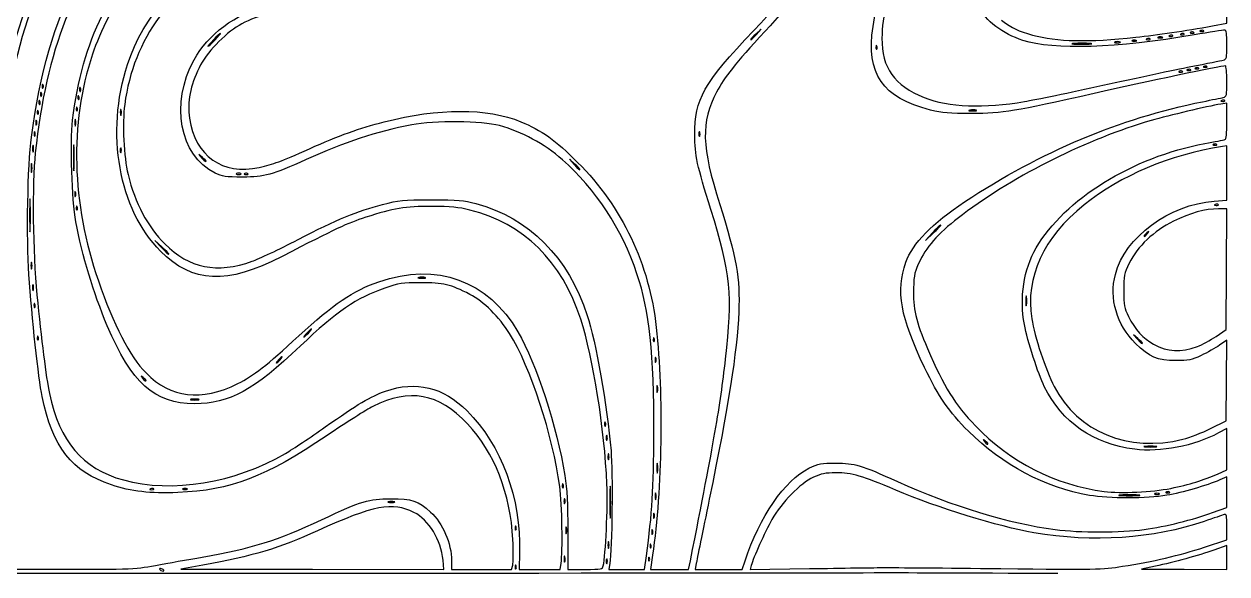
# Model space of a CAD drawing. Extents: x 32 to 2528, y 46 to 1391.
# Drawn here: x 1537 to 2524, y 46 to 497 of the extents above; entities that cross this region are included whole.
import ezdxf

# ---------------------------------------------------------------- set-up
doc = ezdxf.new("R2010")
doc.units = 0
doc.layers.get('0').update_dxf_attribs({"linetype": 'CONTINUOUS'})
doc.layers.add('IMAGE', color=7, linetype='CONTINUOUS')

# ---------------------------------------------------------------- blocks, each defined once
blk = doc.blocks.new('squiggle')
at = {"layer": 'IMAGE', "color": 7}
for points in [[(2476.3333, -895.172737), (2488, -893.056297), (2488, -879.836077)], [(2102.0839, -902.333337), (2106, -897.999997), (2101.6667, -901.916117)], [(2200.9109, -911.749997), (2200.9108, -911.749997)], [(2375.7113, -909.687737), (2375.7113, -909.688437)], [(1514.2443, -957.083367), (1514.2441, -957.083367)], [(1546.2443, -953.083367), (1546.2441, -953.083367)], [(2486.3056, -956.527867), (2486.3056, -956.527767)], [(1580.9235, -964.358667), (1580.924, -964.358667)], [(2488, -973.314767), (2488, -958.545867), (2483, -959.400167)], [(1542.3191, -995.055467), (1542.3233, -995.055467)], [(2477.6667, -1039.072067), (2488, -1038.271467), (2488, -1015.987267), (2488, -993.703167), (2484.3333, -994.284867)], [(1647.6667, -1003.206667), (1644.6667, -1000.666667), (1647.2067, -1003.666667)], [(1953, -1008.583267), (1948.6667, -1004.667167), (1952.5828, -1009.000467)], [(2479.1203, -1150.098367), (2487.3333, -1144.478367), (2487.6829, -1094.905867), (2488.0324, -1045.333367), (2481.0163, -1045.353367)], [(2246.6109, -1064.999967), (2240.6667, -1071.333367), (2247, -1065.389067)], [(1614.3333, -1076.603967), (1608.6667, -1071.333367), (1613.9372, -1076.999967)], [(1508.9235, -1108.358667), (1508.924, -1108.358667)], [(1510.2443, -1123.749967), (1510.2441, -1123.749967)], [(2323.6242, -1117.684967), (2323.6235, -1117.684967)], [(2018.2443, -1151.749967), (2018.2441, -1151.749967)], [(2415, -1151.899067), (2411.3333, -1148.666667), (2414.5657, -1152.333367)], [(2474.6667, -1225.677967), (2487.3333, -1219.333367), (2487.6901, -1186.253167), (2488.0469, -1153.172967), (2481.9963, -1157.335967)], [(2463.7869, -1158.342167), (2463.7869, -1158.341867)], [(1978.2443, -1221.083367), (1978.2441, -1221.083367)], [(2480.3333, -1263.041867), (2488, -1259.635867), (2488, -1242.612867), (2488, -1225.589767), (2481, -1229.378067)], [(1980.9235, -1247.024967), (1980.924, -1247.024967)], [(2020.9575, -1255.018367), (2020.9568, -1255.018367)], [(2476.3333, -1294.676167), (2488, -1290.413067), (2488, -1277.919767), (2488, -1265.426667), (2482.1405, -1267.938267)], [(1982.3233, -1275.730267), (1982.3264, -1275.730267)], [(1947.3308, -1310.333567), (1947.3308, -1341.333767), (1961.5196, -1341.333567)], [(2469.6667, -1323.072567), (2488, -1317.073067), (2488, -1306.380967)], [(2015.5776, -1321.083367), (2015.5775, -1321.083367)], [(2488, -1331.524567), (2488, -1321.715767), (2477.4261, -1325.457467)], [(1907.7887, -1327.311167), (1907.3333, -1341.336267), (1924.1589, -1341.336267), (1940.9844, -1341.336267), (1941.8109, -1336.336267), (1941.8109, -1336.333367)], [(1944.9235, -1331.025367), (1944.924, -1331.025367)], [(1981.8587, -1336.333367), (1981.0416, -1341.333367), (1995.6521, -1341.333367), (2010.2625, -1341.333367), (2011.772, -1330.333367)], [(2014.2443, -1331.749967), (2014.2441, -1331.749967)], [(2016.8689, -1329.666167), (2015.196, -1341.332767), (2030.8368, -1341.332767), (2046.4776, -1341.332767), (2047.8671, -1334.332767), (2047.8671, -1334.333367)], [(2429.3333, -1338.746567), (2418, -1341.145767), (2453, -1341.238767), (2488, -1341.331767), (2488, -1331.522967), (2488, -1331.524567)], [(1404.3145, -1333.391067), (1418, -1341.127767), (1504.3427, -1341.230367)], [(1609.0093, -1338.057567), (1609.0093, -1338.057767)], [(1648, -1337.853867), (1630, -1341.081067), (1737.8519, -1341.207767), (1845.7037, -1341.334367), (1844.9848, -1333.667767), (1844.9848, -1333.666667)], [(1852, -1334.118767), (1852, -1341.333367), (1876.6412, -1341.333367), (1901.2825, -1341.333367), (1902.1664, -1337.811767)], [(1976.4379, -1338.333367), (1976.4404, -1338.333367)], [(2052.746, -1336.333367), (2051.8792, -1341.333367), (2071.1657, -1341.333367), (2090.4524, -1341.333367), (2092.744, -1334.333367), (2092.744, -1334.333367)], [(2097.8772, -1338.014767), (2096.9919, -1341.542167), (2145.4959, -1340.712667)]]:
    blk.add_lwpolyline(points, dxfattribs=at)
for points in [[(1658, -906.666667), (1658, -906.666667)], [(2102.0839, -902.333337), (2102.0839, -902.333337)], [(2413.3333, -904.568097), (2413.3333, -904.568097)], [(2413.6667, -907.116957), (2413.6667, -907.116957)], [(2424.9723, -905.861157), (2424.9723, -905.861157)], [(2435, -904.450297), (2435, -904.450297)], [(2443.6389, -903.194497), (2443.6389, -903.194497)], [(2452.9723, -901.861157), (2452.9723, -901.861157)], [(2460.9723, -900.527827), (2460.9723, -900.527827)], [(2468.9723, -899.194497), (2468.9723, -899.194497)], [(2400.3587, -908.458647), (2400.3587, -908.458647)], [(2451.6389, -932.527827), (2451.6389, -932.527827)], [(2458.3056, -931.194497), (2458.3056, -931.194497)], [(2464.9723, -929.861157), (2464.9723, -929.861157)], [(2471.6389, -928.527827), (2471.6389, -928.527827)], [(1516.9109, -943.749997), (1516.9109, -943.749997)], [(1547.5776, -946.416667), (1547.5776, -946.416667)], [(1515.5776, -950.416667), (1515.5776, -950.416667)], [(1512.9109, -965.083367), (1512.9109, -965.083367)], [(1544.9109, -962.416667), (1544.9109, -962.416667)], [(2282.3489, -964.417167), (2282.3489, -964.417167)], [(2322, -957.348967), (2322, -957.348967)], [(1511.5497, -972.999967), (1511.5497, -972.999967)], [(1543.5857, -972.333367), (1543.5857, -972.333367)], [(1510.2164, -982.333367), (1510.2164, -982.333367)], [(2055.5497, -982.333367), (2055.5497, -982.333367)], [(1508.9191, -993.666667), (1508.9191, -993.666667)], [(1580.8831, -995.666667), (1580.8831, -995.666667)], [(2479.6389, -992.527867), (2479.6389, -992.527867)], [(1650.6667, -1006.206667), (1650.6667, -1006.206667)], [(1507.6076, -1008.999967), (1507.6076, -1008.999967)], [(1957.3333, -1012.916667), (1957.3333, -1012.916667)], [(1679, -1016.450267), (1679, -1016.450267)], [(1684.9723, -1016.528267), (1684.9723, -1016.528267)], [(1543.5497, -1031.666667), (1543.5497, -1031.666667)], [(1506.3253, -1039.666667), (1506.3253, -1039.666667)], [(1544.9109, -1043.750067), (1544.9109, -1043.750067)], [(2480.9723, -1041.861167), (2480.9723, -1041.861167)], [(2253.3333, -1059.055767), (2253.3333, -1059.055767)], [(2422.8368, -1065.666667), (2422.8368, -1065.666667)], [(1620, -1082.270567), (1620, -1082.270567)], [(1507.5857, -1089.666667), (1507.5857, -1089.666667)], [(1830.3489, -1101.750467), (1830.3489, -1101.750467)], [(1512.9109, -1150.416667), (1512.9109, -1150.416667)], [(1734.6667, -1147.333067), (1734.6667, -1147.333067)], [(2418.6667, -1155.565767), (2418.6667, -1155.565767)], [(1711.3333, -1169.333367), (1711.3333, -1169.333367)], [(2019.5497, -1167.666667), (2019.5497, -1167.666667)], [(1601.3333, -1186.163267), (1601.3333, -1186.163267)], [(2020.9191, -1190.999967), (2020.9191, -1190.999967)], [(1644.3333, -1201.725667), (1644.3333, -1201.725667)], [(1979.5497, -1231.666667), (1979.5497, -1231.666667)], [(2292, -1238.163267), (2292, -1238.163267)], [(2429.6667, -1240.368767), (2429.6667, -1240.368767)], [(2452, -1234.499967), (2452, -1234.499967)], [(1943.5776, -1271.749467), (1943.5776, -1271.749467)], [(1607.6389, -1275.194467), (1607.6389, -1275.194467)], [(1635, -1275.116467), (1635, -1275.116467)], [(2019.5857, -1278.999967), (2019.5857, -1278.999967)], [(2415, -1280.350367), (2415, -1280.350367)], [(2432.3333, -1279.116967), (2432.3333, -1279.116967)], [(2440.9723, -1277.861167), (2440.9723, -1277.861167)], [(2442, -1274.802067), (2442, -1274.802067)], [(1805, -1285.747567), (1805, -1285.747567)], [(1944.8831, -1283.666667), (1944.8831, -1283.666667)], [(2018.2164, -1295.666667), (2018.2164, -1295.666667)], [(1904.9109, -1306.414167), (1904.9109, -1306.414167)], [(1946.2524, -1306.999967), (1946.2524, -1306.999967)], [(2016.8831, -1308.999967), (2016.8831, -1308.999967)], [(1980.9191, -1318.999967), (1980.9191, -1318.999967)], [(1904.9109, -1338.416667), (1904.9109, -1338.416667)], [(1979.5497, -1332.999967), (1979.5497, -1332.999967)], [(2207.3333, -1339.836367), (2207.3333, -1339.836367)], [(1616, -1342.142667), (1616, -1342.142667)]]:
    blk.add_lwpolyline(points, close=True, dxfattribs=at)
for points in [[(1464.4965, -905.999997), (1494.2411, -796.325707), (1524.7665, -734.747157), (1573.2672, -686.578627)], [(1640.6667, -717.503587), (1525.7952, -785.831277), (1489.5887, -869.392137), (1460.0305, -1134.393367)], [(2197.7185, -895.758227), (2203.6577, -857.363657), (2223.192, -813.970917), (2278.0416, -717.331667)], [(2235.1193, -729.019497), (2172.0201, -826.251987), (2153.6769, -851.080107), (2109.1123, -899.573857)], [(2279.9864, -724.666667), (2224.0243, -824.401987), (2205.2084, -869.746077), (2205.0533, -905.245787)], [(1488.114, -929.999997), (1511.1112, -837.363187), (1544.4652, -780.217937), (1600.6667, -737.164137)], [(1507.2741, -986.666667), (1521.1625, -882.548827), (1555.7877, -817.361347), (1619.9997, -774.442757)], [(1513.4624, -782.666667), (1495.3224, -819.140307), (1482.8657, -854.855877), (1465.332, -920.666667)], [(1584.1843, -811.400337), (1543.3761, -854.142237), (1519.314, -915.527027), (1510.5165, -999.333367)], [(2100.0767, -898.878067), (2130.6321, -866.616547), (2141.6087, -853.868187), (2161.6781, -827.333337)], [(1586.1356, -927.030597), (1599.33, -886.547097), (1629.5057, -853.222277), (1669.6779, -834.769797)], [(1671.0541, -840.053997), (1622.7523, -862.369517), (1591.0543, -905.848917), (1583.8821, -959.625567)], [(1587.2484, -859.889477), (1577.1828, -873.281157), (1563.1781, -900.742867), (1557.3757, -918.466897)], [(1640.8027, -923.092897), (1652.4461, -902.039337), (1673.7772, -886.111577), (1701.9448, -877.438457)], [(1736, -876.805397), (1708.7891, -881.924827), (1689.4968, -887.885977), (1677.7611, -894.800737)], [(1541.1709, -972.609767), (1544.8656, -940.596827), (1553.2671, -910.711627), (1565.3292, -886.674997)], [(2320.6667, -907.106267), (2304.1348, -901.795377), (2290.3373, -891.298957), (2283.5884, -878.898917)], [(1677.7611, -894.800737), (1665.4592, -902.049057), (1650.7988, -917.557387), (1644.8979, -929.564667)], [(2244.8203, -964.288567), (2205.4673, -954.348467), (2191.7439, -934.381707), (2197.7185, -895.758227)], [(2303.1941, -890.614857), (2312.2864, -897.394437), (2316.5431, -899.425547), (2328.5793, -902.727667)], [(2413.3333, -904.568097), (2431.0469, -902.667217), (2453.382, -899.336317), (2476.3333, -895.172737)], [(1656.6667, -906.666667), (1653.8024, -909.599997), (1651.7588, -911.999997), (1652.1255, -911.999997)], [(1652.1255, -911.999997), (1652.4921, -911.999997), (1655.1357, -909.599997), (1658, -906.666667)], [(1662.5412, -901.333337), (1662.1745, -901.333337), (1659.5309, -903.733337), (1656.6667, -906.666667)], [(1658, -906.666667), (1660.8643, -903.733337), (1662.9079, -901.333337), (1662.5412, -901.333337)], [(2051.5253, -984.666667), (2051.4373, -955.077667), (2058.2484, -943.041977), (2100.0767, -898.878067)], [(2109.1123, -899.573857), (2084.192, -926.691387), (2075.8675, -937.150427), (2069.3872, -949.485407)], [(2101.6667, -901.916117), (2099.2833, -904.069987), (2097.3333, -906.019987), (2097.3333, -906.249457)], [(2097.3333, -906.249457), (2097.3333, -907.279537), (2098.4335, -906.372657), (2102.0839, -902.333337)], [(2205.0533, -905.245787), (2204.9453, -929.807437), (2215.028, -943.957137), (2239.8112, -954.027467)], [(2461.1293, -902.667757), (2397.8657, -913.611597), (2346.0167, -915.249987), (2320.6667, -907.106267)], [(2328.5793, -902.727667), (2348.4804, -908.187427), (2374.3676, -908.749557), (2413.3333, -904.568097)], [(2410.3333, -907.116957), (2409.4167, -907.486837), (2410.1667, -907.789477), (2412, -907.789477)], [(2413.6667, -907.116957), (2412.75, -906.747077), (2411.25, -906.747077), (2410.3333, -907.116957)], [(2412, -907.789477), (2413.8333, -907.789477), (2414.5833, -907.486837), (2413.6667, -907.116957)], [(2422.4167, -905.755907), (2421.3531, -906.181537), (2421.6689, -906.497477), (2423.2223, -906.561457)], [(2424.9723, -905.861107), (2424.5292, -905.418057), (2423.3792, -905.370697), (2422.4167, -905.755907)], [(2423.2223, -906.561457), (2424.6277, -906.619357), (2425.4153, -906.304217), (2424.9723, -905.861157)], [(2431.6667, -904.450297), (2430.75, -904.820177), (2431.5, -905.122817), (2433.3333, -905.122817)], [(2435, -904.450297), (2434.0833, -904.080417), (2432.5833, -904.080417), (2431.6667, -904.450297)], [(2433.3333, -905.122817), (2435.1667, -905.122817), (2435.9167, -904.820177), (2435, -904.450297)], [(2441.0833, -903.089237), (2440.0197, -903.514867), (2440.3356, -903.830817), (2441.8889, -903.894787)], [(2443.6389, -903.194437), (2443.1959, -902.751387), (2442.0459, -902.704027), (2441.0833, -903.089237)], [(2441.8889, -903.894787), (2443.2944, -903.952687), (2444.082, -903.637547), (2443.6389, -903.194497)], [(2450.4167, -901.755907), (2449.3531, -902.181537), (2449.6689, -902.497477), (2451.2223, -902.561457)], [(2452.9723, -901.861107), (2452.5292, -901.418057), (2451.3792, -901.370697), (2450.4167, -901.755907)], [(2451.2223, -902.561457), (2452.6277, -902.619357), (2453.4153, -902.304217), (2452.9723, -901.861157)], [(2458.4167, -900.422577), (2457.3531, -900.848197), (2457.6689, -901.164147), (2459.2223, -901.228117)], [(2460.9723, -900.527777), (2460.5292, -900.084717), (2459.3792, -900.037357), (2458.4167, -900.422577)], [(2459.2223, -901.228117), (2460.6277, -901.286017), (2461.4153, -900.970877), (2460.9723, -900.527827)], [(2486.1293, -898.666667), (2485.1005, -898.666667), (2473.8505, -900.467157), (2461.1293, -902.667757)], [(2466.4167, -899.089237), (2465.3531, -899.514867), (2465.6689, -899.830817), (2467.2223, -899.894787)], [(2468.9723, -899.194437), (2468.5292, -898.751387), (2467.3792, -898.704027), (2466.4167, -899.089237)], [(2467.2223, -899.894787), (2468.6277, -899.952687), (2469.4153, -899.637547), (2468.9723, -899.194497)], [(2488, -910.641267), (2488, -901.254057), (2487.5959, -898.666667), (2486.1293, -898.666667)], [(2200.1052, -912.555557), (2200.0482, -913.961107), (2200.3625, -914.748617), (2200.8056, -914.305557)], [(2200.9108, -911.749997), (2200.4852, -910.686357), (2200.1692, -911.002297), (2200.1052, -912.555557)], [(2200.8056, -914.305557), (2201.2487, -913.862507), (2201.296, -912.712497), (2200.9109, -911.749997)], [(2362.378, -909.681437), (2358.5035, -909.951617), (2361.3333, -910.175527), (2368.6667, -910.178997)], [(2375.7113, -909.688437), (2372.2527, -909.414777), (2366.2527, -909.411937), (2362.378, -909.681437)], [(2368.6667, -910.178997), (2376, -910.182997), (2379.1701, -909.961407), (2375.7113, -909.687737)], [(2396.3587, -908.409247), (2395.0615, -908.747307), (2395.8, -909.046127), (2398, -909.073307)], [(2400.3587, -908.458747), (2399.456, -908.093517), (2397.656, -908.071297), (2396.3587, -908.409247)], [(2398, -909.073307), (2400.2, -909.100507), (2401.2615, -908.823887), (2400.3587, -908.458647)], [(2485, -923.307637), (2487.8371, -922.653427), (2488, -921.965507), (2488, -910.641267)], [(1557.3757, -918.466897), (1538.5464, -975.982867), (1540.2236, -1040.097967), (1562.2429, -1104.526367)], [(1613.2207, -1080.114767), (1579.0536, -1045.940567), (1567.9093, -982.953267), (1586.1356, -927.030597)], [(1658, -1016.031767), (1628.8811, -1001.611267), (1620.9833, -958.930067), (1640.8027, -923.092897)], [(2458.2913, -928.650017), (2471.3311, -926.092187), (2483.35, -923.688107), (2485, -923.307637)], [(1644.8979, -929.564667), (1637.7196, -944.170947), (1635.1624, -957.748567), (1637.0832, -971.056167)], [(2486.7999, -927.998337), (2483.7255, -927.998337), (2421.3429, -941.165547), (2379.198, -950.710067)], [(2386.2913, -943.908787), (2412.8516, -938.074297), (2445.2516, -931.207857), (2458.2913, -928.650017)], [(2449.0833, -932.422577), (2448.0197, -932.848197), (2448.3356, -933.164147), (2449.8889, -933.228117)], [(2451.6389, -932.527777), (2451.1959, -932.084717), (2450.0459, -932.037357), (2449.0833, -932.422577)], [(2449.8889, -933.228117), (2451.2944, -933.286017), (2452.082, -932.970877), (2451.6389, -932.527827)], [(2455.75, -931.089237), (2454.6864, -931.514867), (2455.0023, -931.830817), (2456.5556, -931.894787)], [(2458.3056, -931.194437), (2457.8625, -930.751387), (2456.7125, -930.704027), (2455.75, -931.089237)], [(2456.5556, -931.894787), (2457.9611, -931.952687), (2458.7487, -931.637547), (2458.3056, -931.194497)], [(2462.4167, -929.755907), (2461.3531, -930.181537), (2461.6689, -930.497477), (2463.2223, -930.561457)], [(2464.9723, -929.861107), (2464.5292, -929.418057), (2463.3792, -929.370697), (2462.4167, -929.755907)], [(2463.2223, -930.561457), (2464.6277, -930.619357), (2465.4153, -930.304217), (2464.9723, -929.861157)], [(2469.0833, -928.422577), (2468.0197, -928.848197), (2468.3356, -929.164147), (2469.8889, -929.228117)], [(2471.6389, -928.527777), (2471.1959, -928.084717), (2470.0459, -928.037357), (2469.0833, -928.422577)], [(2469.8889, -929.228117), (2471.2944, -929.286017), (2472.082, -928.970877), (2471.6389, -928.527827)], [(2488, -940.639597), (2488, -933.686907), (2487.4599, -927.998337), (2486.7999, -927.998337)], [(1516.1052, -944.555557), (1516.0482, -945.961107), (1516.3625, -946.748617), (1516.8056, -946.305557)], [(1516.9108, -943.749997), (1516.4852, -942.686357), (1516.1692, -943.002297), (1516.1052, -944.555557)], [(1516.8056, -946.305557), (1517.2487, -945.862507), (1517.296, -944.712497), (1516.9109, -943.749997)], [(1546.7719, -947.222227), (1546.7149, -948.627777), (1547.0292, -949.415277), (1547.4723, -948.972227)], [(1547.5775, -946.416667), (1547.1519, -945.353027), (1546.8359, -945.668957), (1546.7719, -947.222227)], [(1547.4723, -948.972227), (1547.9153, -948.529177), (1547.9627, -947.379157), (1547.5776, -946.416667)], [(2322, -957.348967), (2330.8, -955.791367), (2359.7311, -949.743277), (2386.2913, -943.908787)], [(2485, -953.960167), (2487.8524, -953.314267), (2488, -952.658867), (2488, -940.639597)], [(1514.2441, -957.083367), (1513.8185, -956.019667), (1513.5025, -956.335667), (1513.4385, -957.888867)], [(1514.1389, -959.638867), (1514.582, -959.195867), (1514.6293, -958.045867), (1514.2443, -957.083367)], [(1514.7719, -951.222267), (1514.7149, -952.627767), (1515.0292, -953.415267), (1515.4723, -952.972267)], [(1515.5775, -950.416667), (1515.1519, -949.353027), (1514.8359, -949.668957), (1514.7719, -951.222267)], [(1515.4723, -952.972267), (1515.9153, -952.529167), (1515.9627, -951.379167), (1515.5776, -950.416667)], [(1545.4385, -953.888867), (1545.3815, -955.294467), (1545.6959, -956.081967), (1546.1389, -955.638867)], [(1546.2441, -953.083367), (1545.8185, -952.019667), (1545.5025, -952.335667), (1545.4385, -953.888867)], [(1546.1389, -955.638867), (1546.582, -955.195867), (1546.6293, -954.045867), (1546.2443, -953.083367)], [(2069.3872, -949.485407), (2056.3581, -974.285267), (2056.9203, -994.223567), (2071.9895, -1041.785967)], [(2239.8112, -954.027467), (2259.0609, -961.849267), (2289.6011, -963.083567), (2322, -957.348967)], [(2379.198, -950.710067), (2312.8287, -965.740667), (2304.9324, -967.033367), (2278.6667, -967.167967)], [(2468, -957.455967), (2475.7, -955.906967), (2483.35, -954.333767), (2485, -953.960167)], [(2483.75, -956.422567), (2482.6864, -956.848167), (2483.0023, -957.164167), (2484.5556, -957.228167)], [(2486.3056, -956.527767), (2485.8625, -956.084767), (2484.7125, -956.037367), (2483.75, -956.422567)], [(2484.5556, -957.228167), (2485.9611, -957.286167), (2486.7487, -956.970867), (2486.3056, -956.527867)], [(1512.1052, -965.888867), (1512.0482, -967.294467), (1512.3625, -968.081967), (1512.8056, -967.638867)], [(1512.9108, -965.083367), (1512.4852, -964.019667), (1512.1692, -964.335667), (1512.1052, -965.888867)], [(1512.8056, -967.638867), (1513.2487, -967.195867), (1513.296, -966.045867), (1512.9109, -965.083367)], [(1513.4385, -957.888867), (1513.3815, -959.294467), (1513.6959, -960.081967), (1514.1389, -959.638867)], [(1544.1052, -963.222267), (1544.0482, -964.627767), (1544.3625, -965.415267), (1544.8056, -964.972267)], [(1544.9108, -962.416667), (1544.4852, -961.353067), (1544.1692, -961.668967), (1544.1052, -963.222267)], [(1544.8056, -964.972267), (1545.2487, -964.529167), (1545.296, -963.379167), (1544.9109, -962.416667)], [(1580.2599, -965.999967), (1580.2329, -968.199967), (1580.5093, -969.261367), (1580.8745, -968.358667)], [(1580.924, -964.358667), (1580.5859, -963.061367), (1580.2871, -963.799967), (1580.2599, -965.999967)], [(1580.8745, -968.358667), (1581.2399, -967.455967), (1581.262, -965.655967), (1580.9235, -964.358667)], [(1583.8821, -959.625567), (1581.77, -975.462767), (1583.0647, -1002.906667), (1586.5955, -1017.137767)], [(1796.7748, -973.948367), (1841.3981, -962.511567), (1880.9279, -962.503267), (1908.9429, -973.924367)], [(2278.6667, -967.167967), (2260.0261, -967.263967), (2254.8576, -966.823867), (2244.8203, -964.288567)], [(2272.8211, -1039.655267), (2335.7349, -998.184267), (2399.9221, -971.152067), (2468, -957.455967)], [(2277.0156, -964.390267), (2275.3569, -964.709167), (2276.4, -964.982267), (2279.3333, -964.997067)], [(2282.3489, -964.417267), (2281.0741, -964.083467), (2278.6741, -964.071367), (2277.0156, -964.390267)], [(2279.3333, -964.997067), (2282.2667, -965.012067), (2283.6236, -964.750967), (2282.3489, -964.417167)], [(2483, -959.400167), (2471.3831, -961.385167), (2440.8463, -968.624267), (2426, -972.912667)], [(1511.5497, -972.999967), (1511.1799, -972.083367), (1510.8772, -972.833367), (1510.8772, -974.666667)], [(1510.8772, -974.666667), (1510.8772, -976.499967), (1511.1799, -977.249967), (1511.5497, -976.333367)], [(1511.5497, -976.333367), (1511.9196, -975.416667), (1511.9196, -973.916667), (1511.5497, -972.999967)], [(1543.8161, -1055.999967), (1540.4643, -1037.924967), (1538.9915, -991.494267), (1541.1709, -972.609767)], [(1543.5857, -972.333367), (1543.2504, -971.049967), (1542.976, -972.099967), (1542.976, -974.666667)], [(1542.976, -974.666667), (1542.976, -977.233367), (1543.2504, -978.283367), (1543.5857, -976.999967)], [(1543.5857, -976.999967), (1543.9212, -975.716667), (1543.9212, -973.616667), (1543.5857, -972.333367)], [(1637.0832, -971.056167), (1641.5645, -1002.103667), (1664.1149, -1018.012367), (1694.1871, -1011.341367)], [(1819.3333, -976.433967), (1789.6268, -982.262667), (1764.7833, -990.443067), (1732.5835, -1004.998867)], [(1735.3333, -996.058767), (1759.8804, -985.102367), (1776.2771, -979.201867), (1796.7748, -973.948367)], [(1891.3333, -977.113167), (1876.9819, -973.172067), (1837.8395, -972.802767), (1819.3333, -976.433967)], [(1908.9429, -973.924367), (1925.3917, -980.630467), (1937.6213, -989.393567), (1955.4113, -1007.220967)], [(2426, -972.912667), (2373.3835, -988.111167), (2315.562, -1016.957767), (2271.1303, -1050.175767)], [(2486.3333, -988.559367), (2487.5377, -988.215667), (2488, -983.987367), (2488, -973.314767)], [(1505.238, -1099.406067), (1503.1841, -1069.953867), (1504.2835, -1009.087567), (1507.2741, -986.666667)], [(1510.2164, -982.333367), (1509.8465, -981.416667), (1509.5439, -982.166667), (1509.5439, -983.999967)], [(1509.5439, -983.999967), (1509.5439, -985.833367), (1509.8465, -986.583367), (1510.2164, -985.666667)], [(1510.2164, -985.666667), (1510.5863, -984.749967), (1510.5863, -983.249967), (1510.2164, -982.333367)], [(1942.8999, -1005.067567), (1927.8367, -991.886167), (1910.0839, -982.262367), (1891.3333, -977.113167)], [(2064.6968, -1045.999967), (2053.3307, -1009.738967), (2051.5759, -1001.567767), (2051.5253, -984.666667)], [(2055.5497, -982.333367), (2055.1799, -981.416667), (2054.8772, -982.166667), (2054.8772, -983.999967)], [(2054.8772, -983.999967), (2054.8772, -985.833367), (2055.1799, -986.583367), (2055.5497, -985.666667)], [(2055.5497, -985.666667), (2055.9196, -984.749967), (2055.9196, -983.249967), (2055.5497, -982.333367)], [(1508.9191, -993.666667), (1508.5837, -992.383367), (1508.3093, -993.433367), (1508.3093, -995.999967)], [(1508.3093, -995.999967), (1508.3093, -998.566667), (1508.5837, -999.616667), (1508.9191, -998.333367)], [(1508.9191, -998.333367), (1509.2545, -997.049967), (1509.2545, -994.949967), (1508.9191, -993.666667)], [(1542.3233, -995.055467), (1542.0661, -990.074967), (1541.8537, -993.799967), (1541.8513, -1003.333367)], [(1542.3191, -1012.388767), (1542.5787, -1007.835967), (1542.5805, -1000.035967), (1542.3191, -995.055467)], [(1580.8831, -995.666667), (1580.5132, -994.749967), (1580.2105, -995.499967), (1580.2105, -997.333367)], [(1580.8831, -998.999967), (1581.2529, -998.083367), (1581.2529, -996.583367), (1580.8831, -995.666667)], [(1694.1871, -1011.341367), (1706.1999, -1008.676567), (1711.3484, -1006.764367), (1735.3333, -996.058767)], [(2331.5375, -1077.474467), (2354.7447, -1037.503367), (2410.5804, -1002.912767), (2469.8007, -991.819667)], [(2484.3333, -994.284867), (2440.7345, -1001.202067), (2401.1057, -1017.907367), (2370.9409, -1042.084867)], [(2469.8007, -991.819667), (2477.9769, -990.288167), (2485.4167, -988.820967), (2486.3333, -988.559367)], [(2477.0833, -992.422567), (2476.0197, -992.848167), (2476.3356, -993.164167), (2477.8889, -993.228167)], [(2479.6389, -992.527767), (2479.1959, -992.084767), (2478.0459, -992.037367), (2477.0833, -992.422567)], [(2477.8889, -993.228167), (2479.2944, -993.286167), (2480.082, -992.970867), (2479.6389, -992.527867)], [(1510.5165, -999.333367), (1507.8159, -1025.061067), (1508.4641, -1080.865867), (1511.872, -1115.999967)], [(1541.8513, -1003.333367), (1541.8513, -1012.866667), (1542.0595, -1016.941567), (1542.3191, -1012.388767)], [(1580.2105, -997.333367), (1580.2105, -999.166667), (1580.5132, -999.916667), (1580.8831, -998.999967)], [(1647.2067, -1003.666667), (1649.5936, -1006.485967), (1650.6667, -1007.273667), (1650.6667, -1006.206667)], [(1650.6667, -1006.206667), (1650.6667, -1005.953667), (1649.3167, -1004.603667), (1647.6667, -1003.206667)], [(1732.5835, -1004.998867), (1704.7437, -1017.583667), (1698.7379, -1019.236667), (1680.6667, -1019.287967)], [(2004.0944, -1098.626667), (1991.9705, -1062.364867), (1970.0116, -1028.792567), (1942.8999, -1005.067567)], [(1507.6076, -1008.999967), (1507.2899, -1007.349967), (1507.0299, -1008.699967), (1507.0299, -1011.999967)], [(1507.0299, -1011.999967), (1507.0299, -1015.299967), (1507.2899, -1016.649967), (1507.6076, -1014.999967)], [(1507.6076, -1014.999967), (1507.9255, -1013.349967), (1507.9255, -1010.649967), (1507.6076, -1008.999967)], [(1680.6667, -1019.287967), (1666.2729, -1019.328967), (1663.9973, -1019.001867), (1658, -1016.031767)], [(1679, -1016.450267), (1678.0833, -1016.080367), (1676.5833, -1016.080367), (1675.6667, -1016.450267)], [(1684.9723, -1016.528267), (1684.5292, -1016.085167), (1683.3792, -1016.037867), (1682.4167, -1016.423067)], [(1952.5828, -1009.000467), (1956.2332, -1013.039767), (1957.3333, -1013.946667), (1957.3333, -1012.916667)], [(1957.3333, -1012.916667), (1957.3333, -1012.687167), (1955.3833, -1010.737167), (1953, -1008.583267)], [(1955.4113, -1007.220967), (1992.0043, -1043.891067), (2014.2684, -1090.689767), (2019.8481, -1142.666167)], [(1586.5955, -1017.137767), (1592.5216, -1041.023267), (1602.4875, -1059.891767), (1616.7049, -1074.144167)], [(1675.6667, -1016.450267), (1674.75, -1016.820167), (1675.5, -1017.122767), (1677.3333, -1017.122767)], [(1677.3333, -1017.122767), (1679.1667, -1017.122767), (1679.9167, -1016.820167), (1679, -1016.450267)], [(1682.4167, -1016.423067), (1681.3531, -1016.848667), (1681.6689, -1017.164667), (1683.2223, -1017.228567)], [(1683.2223, -1017.228567), (1684.6277, -1017.286567), (1685.4153, -1016.971367), (1684.9723, -1016.528267)], [(1506.3253, -1039.666667), (1506.0783, -1033.616667), (1505.8761, -1038.566667), (1505.8761, -1050.666667)], [(1543.5497, -1031.666667), (1543.1799, -1030.749967), (1542.8772, -1031.499967), (1542.8772, -1033.333367)], [(1542.8772, -1033.333367), (1542.8772, -1035.166667), (1543.1799, -1035.916667), (1543.5497, -1034.999967)], [(1543.5497, -1034.999967), (1543.9196, -1034.083367), (1543.9196, -1032.583367), (1543.5497, -1031.666667)], [(1506.3253, -1061.666667), (1506.5724, -1055.616667), (1506.5724, -1045.716667), (1506.3253, -1039.666667)], [(1544.1052, -1044.555567), (1544.0482, -1045.961167), (1544.3625, -1046.748667), (1544.8056, -1046.305567)], [(1544.9108, -1043.750067), (1544.4852, -1042.686367), (1544.1692, -1043.002367), (1544.1052, -1044.555567)], [(1544.8056, -1046.305567), (1545.2487, -1045.862567), (1545.296, -1044.712567), (1544.9109, -1043.750067)], [(1726.0833, -1070.572667), (1758.2995, -1053.954067), (1774.6004, -1047.184267), (1795.3333, -1041.813267)], [(1836, -1043.394667), (1813.6111, -1043.323667), (1804.4696, -1044.824767), (1781.5425, -1052.336967)], [(1795.3333, -1041.813267), (1808.9493, -1038.285867), (1811.8147, -1038.013267), (1835.3333, -1038.006867)], [(1835.3333, -1038.006867), (1857.63, -1037.996867), (1862.0252, -1038.368367), (1872, -1041.073067)], [(1867.0684, -1046.385867), (1857.7743, -1044.065367), (1851.3119, -1043.443167), (1836, -1043.394667)], [(1872, -1041.073067), (1915.6427, -1052.907067), (1947.722, -1085.119567), (1963.3489, -1132.801367)], [(2071.9895, -1041.785967), (2085.6373, -1084.862267), (2088.7963, -1102.729167), (2087.5864, -1129.999967)], [(2224.6803, -1089.293267), (2230.1125, -1073.896467), (2246.484, -1057.015767), (2272.8211, -1039.655267)], [(2370.9409, -1042.084867), (2337.5345, -1068.860667), (2322.4724, -1101.601467), (2327.9475, -1135.540767)], [(2396.5201, -1099.157867), (2404.6936, -1068.461667), (2440.4952, -1041.952067), (2477.6667, -1039.072067)], [(2481.0163, -1045.353367), (2470.212, -1045.383367), (2457.8841, -1048.804667), (2444.1645, -1055.579467)], [(2478.4167, -1041.755967), (2477.3531, -1042.181567), (2477.6689, -1042.497567), (2479.2223, -1042.561467)], [(2480.9723, -1041.861167), (2480.5292, -1041.418067), (2479.3792, -1041.370767), (2478.4167, -1041.755967)], [(2479.2223, -1042.561467), (2480.6277, -1042.619467), (2481.4153, -1042.304267), (2480.9723, -1041.861167)], [(1505.8761, -1050.666667), (1505.8761, -1062.766667), (1506.0783, -1067.716667), (1506.3253, -1061.666667)], [(1781.5425, -1052.336967), (1766.2015, -1057.363667), (1757.5137, -1061.428967), (1712.9135, -1084.451867)], [(1957.9077, -1135.999967), (1942.5853, -1088.468767), (1911.0612, -1057.369767), (1867.0684, -1046.385867)], [(2076.7516, -1168.666667), (2082.7571, -1116.060367), (2080.9757, -1097.934667), (2064.6968, -1045.999967)], [(2271.1303, -1050.175767), (2252.972, -1063.751267), (2242.7085, -1074.845467), (2236.2861, -1087.840367)], [(2444.1645, -1055.579467), (2428.0643, -1063.529867), (2414.6797, -1076.229767), (2407.9115, -1089.978167)], [(1569.5691, -1141.333367), (1557.9416, -1113.732367), (1549.0719, -1084.341867), (1543.8161, -1055.999967)], [(2253.3333, -1059.055767), (2253.3333, -1058.054567), (2252.1363, -1059.112767), (2246.6109, -1064.999967)], [(2247, -1065.389067), (2250.4833, -1062.119667), (2253.3333, -1059.269667), (2253.3333, -1059.055767)], [(2422.3333, -1065.163267), (2420.1124, -1066.905067), (2419.406, -1067.999967), (2420.5035, -1067.999967)], [(2420.5035, -1067.999967), (2420.7803, -1067.999967), (2421.8303, -1066.949967), (2422.8368, -1065.666667)], [(2422.8368, -1065.666667), (2424.4952, -1063.551967), (2424.4481, -1063.504767), (2422.3333, -1065.163267)], [(1616.7049, -1074.144167), (1636.7269, -1094.215267), (1659.5287, -1098.752867), (1688.5164, -1088.434967)], [(1688.5164, -1088.434967), (1693.7324, -1086.578467), (1710.6375, -1078.540367), (1726.0833, -1070.572667)], [(1712.9135, -1084.451867), (1667.4813, -1107.904167), (1639.8003, -1106.699867), (1613.2207, -1080.114767)], [(1613.9372, -1076.999967), (1618.8388, -1082.269967), (1620, -1083.279367), (1620, -1082.270567)], [(1620, -1082.270567), (1620, -1082.052767), (1617.45, -1079.502767), (1614.3333, -1076.603967)], [(2321.8773, -1140.300567), (2317.7609, -1118.497367), (2321.3781, -1094.972367), (2331.5375, -1077.474467)], [(1507.5857, -1089.666667), (1507.2504, -1088.383367), (1506.976, -1089.433367), (1506.976, -1091.999967)], [(1506.976, -1091.999967), (1506.976, -1094.566667), (1507.2504, -1095.616667), (1507.5857, -1094.333367)], [(1507.5857, -1094.333367), (1507.9212, -1093.049967), (1507.9212, -1090.949967), (1507.5857, -1089.666667)], [(1792.37, -1105.228667), (1839.784, -1088.960567), (1881.8928, -1104.131167), (1906.4503, -1146.328467)], [(2240.0084, -1175.627667), (2220.1752, -1134.360967), (2216.3604, -1112.874267), (2224.6803, -1089.293267)], [(2236.2861, -1087.840367), (2231.8973, -1096.720567), (2231.3612, -1098.986267), (2230.8935, -1110.630067)], [(2407.9115, -1089.978167), (2403.6195, -1098.696467), (2403.3333, -1100.112567), (2403.3333, -1112.638967)], [(1516.1287, -1199.296167), (1513.1477, -1184.664767), (1507.6973, -1134.673267), (1505.238, -1099.406067)], [(1562.2429, -1104.526367), (1574.4639, -1140.285067), (1588.0543, -1166.546967), (1601.3331, -1180.063667)], [(1825.0156, -1101.723567), (1823.3569, -1102.042467), (1824.4, -1102.315467), (1827.3333, -1102.330267)], [(1830.3489, -1101.750567), (1829.0741, -1101.416867), (1826.6741, -1101.404767), (1825.0156, -1101.723567)], [(1827.3333, -1102.330267), (1830.2667, -1102.345267), (1831.6236, -1102.084167), (1830.3489, -1101.750467)], [(2017.9084, -1229.999967), (2018.0391, -1163.358867), (2014.5075, -1129.771067), (2004.0944, -1098.626667)], [(2413.1551, -1155.987367), (2397.6496, -1140.580367), (2391.2825, -1118.828567), (2396.5201, -1099.157867)], [(1508.2599, -1109.999967), (1508.2329, -1112.199967), (1508.5093, -1113.261367), (1508.8745, -1112.358667)], [(1508.924, -1108.358667), (1508.5859, -1107.061367), (1508.2871, -1107.799967), (1508.2599, -1109.999967)], [(1508.8745, -1112.358667), (1509.2399, -1111.455967), (1509.262, -1109.655967), (1508.9235, -1108.358667)], [(1726.6752, -1149.628167), (1754.7608, -1123.665967), (1771.3905, -1112.426867), (1792.37, -1105.228667)], [(1797.3333, -1110.474567), (1773.8304, -1118.548267), (1757.8875, -1129.466967), (1728, -1157.958267)], [(1826.6667, -1106.061667), (1811.4133, -1106.117667), (1808.9259, -1106.492267), (1797.3333, -1110.474567)], [(1866.9839, -1115.654167), (1851.0408, -1107.385867), (1845.1872, -1105.993167), (1826.6667, -1106.061667)], [(2230.8935, -1110.630067), (2230.2573, -1126.469867), (2232.9268, -1137.922467), (2242.4217, -1160.087867)], [(2403.3333, -1112.638967), (2403.3333, -1124.800267), (2403.6879, -1126.700667), (2407.2804, -1133.797867)], [(1509.4385, -1124.555567), (1509.3815, -1125.961067), (1509.6959, -1126.748567), (1510.1389, -1126.305567)], [(1510.2441, -1123.749967), (1509.8185, -1122.686367), (1509.5025, -1123.002267), (1509.4385, -1124.555567)], [(1510.1389, -1126.305567), (1510.582, -1125.862467), (1510.6293, -1124.712467), (1510.2443, -1123.749967)], [(1511.872, -1115.999967), (1515.4385, -1152.770667), (1519.3169, -1183.472267), (1522.0939, -1196.916467)], [(1899.6043, -1147.698467), (1891.2717, -1134.329567), (1878.162, -1121.451267), (1866.9839, -1115.654167)], [(2323.048, -1120.666667), (2323.035, -1124.333267), (2323.2888, -1125.991567), (2323.6052, -1124.351667)], [(2323.6235, -1117.684967), (2323.3169, -1115.658167), (2323.058, -1116.999967), (2323.048, -1120.666667)], [(2323.6052, -1124.351667), (2323.9217, -1122.711667), (2323.9299, -1119.711667), (2323.6242, -1117.684967)], [(1963.3489, -1132.801367), (1970.2817, -1153.955267), (1979.6127, -1207.291567), (1982.7911, -1243.934967)], [(2087.5864, -1129.999967), (2086.1261, -1162.915367), (2079.0584, -1207.879067), (2063.4131, -1283.784967)], [(2407.2804, -1133.797867), (2412.5435, -1144.195067), (2419.5873, -1151.959567), (2427.8228, -1156.441867)], [(1641.1936, -1205.333367), (1608.3176, -1205.333367), (1589.4149, -1188.442867), (1569.5691, -1141.333367)], [(1737.1315, -1143.999667), (1736.7648, -1143.999667), (1735.0556, -1145.499667), (1733.3333, -1147.333067)], [(1734.6667, -1147.333067), (1736.3889, -1145.499667), (1737.4981, -1143.999667), (1737.1315, -1143.999667)], [(1979.4516, -1271.333367), (1977.4571, -1225.760767), (1968.2999, -1168.237267), (1957.9077, -1135.999967)], [(2019.8481, -1142.666167), (2025.9471, -1199.476967), (2024.7483, -1274.714967), (2016.8689, -1329.666167)], [(2338.2191, -1191.162167), (2333.2485, -1181.261767), (2324.4271, -1153.806167), (2321.8773, -1140.300567)], [(2327.9475, -1135.540767), (2330.3444, -1150.399467), (2339.2853, -1177.422267), (2346.3468, -1191.150367)], [(1512.1052, -1151.222267), (1512.0482, -1152.627767), (1512.3625, -1153.415267), (1512.8056, -1152.972267)], [(1512.9108, -1150.416667), (1512.4852, -1149.353067), (1512.1692, -1149.668967), (1512.1052, -1151.222267)], [(1512.8056, -1152.972267), (1513.2487, -1152.529167), (1513.296, -1151.379167), (1512.9109, -1150.416667)], [(1676.6664, -1188.778067), (1689.8641, -1182.215567), (1700.0431, -1174.246867), (1726.6752, -1149.628167)], [(1733.3333, -1147.333067), (1731.6111, -1149.166367), (1730.5019, -1150.666367), (1730.8685, -1150.666367)], [(1730.8685, -1150.666367), (1731.2352, -1150.666367), (1732.9444, -1149.166367), (1734.6667, -1147.333067)], [(1940.7453, -1273.293967), (1935.1981, -1231.631167), (1916.6775, -1175.091267), (1899.6043, -1147.698467)], [(1906.4503, -1146.328467), (1921.5929, -1172.348267), (1938.6688, -1224.656967), (1944.9345, -1264.218367)], [(2017.4385, -1152.555567), (2017.3815, -1153.961067), (2017.6959, -1154.748567), (2018.1389, -1154.305567)], [(2018.2441, -1151.749967), (2017.8185, -1150.686367), (2017.5025, -1151.002267), (2017.4385, -1152.555567)], [(2018.1389, -1154.305567), (2018.582, -1153.862467), (2018.6293, -1152.712467), (2018.2443, -1151.749967)], [(2414.5657, -1152.333367), (2417.5869, -1155.760367), (2418.6667, -1156.611467), (2418.6667, -1155.565767)], [(2418.6667, -1155.565767), (2418.6667, -1155.326967), (2417.0167, -1153.676967), (2415, -1151.899067)], [(2463.7869, -1158.341867), (2467.7031, -1156.898967), (2474.6031, -1153.189367), (2479.1203, -1150.098367)], [(1728, -1157.958267), (1689.6601, -1194.507167), (1669.8232, -1205.333367), (1641.1936, -1205.333367)], [(2242.4217, -1160.087867), (2255.9048, -1191.563567), (2264.8313, -1205.984367), (2281.7232, -1223.579267)], [(2446, -1169.966567), (2431.2016, -1169.966667), (2424.2433, -1167.005067), (2413.1551, -1155.987367)], [(2427.8228, -1156.441867), (2439.6139, -1162.859367), (2450.0327, -1163.409867), (2463.7869, -1158.342167)], [(2481.9963, -1157.335967), (2478.6683, -1159.625567), (2471.9077, -1163.404167), (2466.9728, -1165.732767)], [(1710, -1169.333367), (1708.6727, -1170.799967), (1707.8867, -1171.999967), (1708.2533, -1171.999967)], [(1708.2533, -1171.999967), (1708.62, -1171.999967), (1710.006, -1170.799967), (1711.3333, -1169.333367)], [(1713.08, -1166.666667), (1712.7133, -1166.666667), (1711.3273, -1167.866667), (1710, -1169.333367)], [(1711.3333, -1169.333367), (1712.6607, -1167.866667), (1713.4467, -1166.666667), (1713.08, -1166.666667)], [(2019.5497, -1167.666667), (2019.1799, -1166.749967), (2018.8772, -1167.499967), (2018.8772, -1169.333367)], [(2018.8772, -1169.333367), (2018.8772, -1171.166667), (2019.1799, -1171.916667), (2019.5497, -1170.999967)], [(2019.5497, -1170.999967), (2019.9196, -1170.083367), (2019.9196, -1168.583367), (2019.5497, -1167.666667)], [(2047.8671, -1334.333367), (2067.8369, -1233.726467), (2072.1457, -1209.013667), (2076.7516, -1168.666667)], [(2466.9728, -1165.732767), (2458.9663, -1169.510667), (2456.7077, -1169.966567), (2446, -1169.966567)], [(1599, -1183.829967), (1596.8852, -1182.171467), (1596.8381, -1182.218567), (1598.4965, -1184.333367)], [(1601.3333, -1186.163267), (1601.3333, -1185.886367), (1600.2833, -1184.836367), (1599, -1183.829967)], [(1601.3331, -1180.063667), (1621.7169, -1200.812967), (1646.6607, -1203.698367), (1676.6664, -1188.778067)], [(2276.0681, -1227.962167), (2260.0668, -1212.001067), (2251.5475, -1199.636667), (2240.0084, -1175.627667)], [(1598.4965, -1184.333367), (1600.2384, -1186.554367), (1601.3333, -1187.260667), (1601.3333, -1186.163267)], [(1865.0845, -1221.920767), (1841.108, -1196.679767), (1817.7312, -1192.360767), (1787.4975, -1207.586267)], [(1797.666, -1195.037967), (1822.8984, -1186.262967), (1844.8825, -1191.575067), (1864.7129, -1211.238567)], [(2020.9191, -1190.999967), (2020.5837, -1189.716667), (2020.3093, -1190.766667), (2020.3093, -1193.333367)], [(2020.3093, -1193.333367), (2020.3093, -1195.899967), (2020.5837, -1196.949967), (2020.9191, -1195.666667)], [(2020.9191, -1195.666667), (2021.2545, -1194.383367), (2021.2545, -1192.283367), (2020.9191, -1190.999967)], [(2412.4243, -1242.717167), (2377.84, -1238.136067), (2353.2119, -1221.025367), (2338.2191, -1191.162167)], [(2346.3468, -1191.150367), (2365.5596, -1228.501667), (2407.2183, -1245.594267), (2452, -1234.499967)], [(1573.0159, -1271.950267), (1540.3137, -1261.035267), (1524.6249, -1240.998067), (1516.1287, -1199.296167)], [(1522.0939, -1196.916467), (1530.2555, -1236.428867), (1549.2376, -1258.646767), (1582.7741, -1267.940167)], [(1638.3333, -1201.725667), (1636.6833, -1202.043467), (1638.0333, -1202.303567), (1641.3333, -1202.303567)], [(1644.3333, -1201.725667), (1642.6833, -1201.407867), (1639.9833, -1201.407867), (1638.3333, -1201.725667)], [(1641.3333, -1202.303567), (1644.6333, -1202.303567), (1645.9833, -1202.043467), (1644.3333, -1201.725667)], [(1748.3101, -1224.431767), (1774.6113, -1205.828067), (1785.8004, -1199.164367), (1797.666, -1195.037967)], [(1787.4975, -1207.586267), (1782.3276, -1210.189767), (1765.4008, -1220.904767), (1749.8827, -1231.397167)], [(1864.7129, -1211.238567), (1892.6479, -1238.938367), (1909.2091, -1283.564367), (1907.7887, -1327.311167)], [(1902.2544, -1316.811767), (1900.5553, -1279.486667), (1887.0737, -1245.069767), (1865.0845, -1221.920767)], [(1977.4385, -1221.888867), (1977.3815, -1223.294467), (1977.6959, -1224.081967), (1978.1389, -1223.638867)], [(1978.2441, -1221.083367), (1977.8185, -1220.019667), (1977.5025, -1220.335667), (1977.4385, -1221.888867)], [(1978.1389, -1223.638867), (1978.582, -1223.195867), (1978.6293, -1222.045867), (1978.2443, -1221.083367)], [(1749.8827, -1231.397167), (1699.0767, -1265.749167), (1671.2379, -1276.388967), (1627.3331, -1278.234867)], [(1715.8228, -1246.103867), (1721.7613, -1242.622367), (1736.3807, -1232.869867), (1748.3101, -1224.431767)], [(1979.5497, -1231.666667), (1979.1799, -1230.749967), (1978.8772, -1231.499967), (1978.8772, -1233.333367)], [(1978.8772, -1233.333367), (1978.8772, -1235.166667), (1979.1799, -1235.916667), (1979.5497, -1234.999967)], [(1979.5497, -1234.999967), (1979.9196, -1234.083367), (1979.9196, -1232.583367), (1979.5497, -1231.666667)], [(2011.772, -1330.333367), (2016.6379, -1294.871367), (2017.8189, -1275.560967), (2017.9084, -1229.999967)], [(2375.3333, -1280.579967), (2338.7875, -1274.256067), (2303.9837, -1255.807567), (2276.0681, -1227.962167)], [(2281.7232, -1223.579267), (2310.3251, -1253.371567), (2347.2599, -1272.162467), (2387.3333, -1277.309167)], [(2481, -1229.378067), (2461.3909, -1239.989867), (2433.2133, -1245.470967), (2412.4243, -1242.717167)], [(2452, -1234.499967), (2457.5, -1233.137367), (2467.7, -1229.167467), (2474.6667, -1225.677967)], [(2289.6667, -1235.829967), (2287.5519, -1234.171467), (2287.5048, -1234.218567), (2289.1632, -1236.333367)], [(2289.1632, -1236.333367), (2290.9051, -1238.554367), (2292, -1239.260667), (2292, -1238.163267)], [(2292, -1238.163267), (2292, -1237.886367), (2290.95, -1236.836367), (2289.6667, -1235.829967)], [(2421, -1240.368767), (2418.6167, -1240.664567), (2420.5667, -1240.906567), (2425.3333, -1240.906567)], [(2429.6667, -1240.368767), (2427.2833, -1240.073067), (2423.3833, -1240.073067), (2421, -1240.368767)], [(2425.3333, -1240.906567), (2430.1, -1240.906567), (2432.05, -1240.664567), (2429.6667, -1240.368767)], [(1582.7741, -1267.940167), (1622.5528, -1278.963367), (1674.2444, -1270.479667), (1715.8228, -1246.103867)], [(1980.2599, -1248.666267), (1980.2329, -1250.866267), (1980.5093, -1251.927667), (1980.8745, -1251.024967)], [(1980.924, -1247.024967), (1980.5859, -1245.727667), (1980.2871, -1246.466267), (1980.2599, -1248.666267)], [(1980.8745, -1251.024967), (1981.2399, -1250.122267), (1981.262, -1248.322267), (1980.9235, -1247.024967)], [(1982.7911, -1243.934967), (1984.3176, -1261.533867), (1983.6749, -1325.217867), (1981.8587, -1336.333367)], [(2020.9568, -1255.018367), (2020.6503, -1252.991567), (2020.3913, -1254.333367), (2020.3813, -1257.999967)], [(2020.3813, -1257.999967), (2020.3683, -1261.666667), (2020.6221, -1263.324967), (2020.9385, -1261.684967)], [(2020.9385, -1261.684967), (2021.2551, -1260.045067), (2021.2632, -1257.045067), (2020.9575, -1255.018367)], [(2092.744, -1334.333367), (2104.5523, -1298.265067), (2125.3789, -1268.059667), (2145.146, -1258.333567)], [(2145.146, -1258.333567), (2153.3581, -1254.292867), (2154.8559, -1254.005367), (2167.31, -1254.078767)], [(2167.3333, -1262.052367), (2158.5748, -1262.086367), (2155.2543, -1262.746567), (2148.7707, -1265.744667)], [(2167.31, -1254.078767), (2182.9516, -1254.170767), (2187.5021, -1255.537967), (2217.8636, -1269.265267)], [(2216.3127, -1276.174267), (2189.2288, -1264.626167), (2180.1308, -1262.003067), (2167.3333, -1262.052367)], [(1627.3331, -1278.234867), (1604.9165, -1279.177367), (1589.2316, -1277.362567), (1573.0159, -1271.950267)], [(1942.7719, -1272.555067), (1942.7149, -1273.960667), (1943.0292, -1274.748167), (1943.4723, -1274.305067)], [(1943.5775, -1271.749467), (1943.1519, -1270.685867), (1942.8359, -1271.001767), (1942.7719, -1272.555067)], [(1943.4723, -1274.305067), (1943.9153, -1273.862067), (1943.9627, -1272.711967), (1943.5776, -1271.749467)], [(1944.9345, -1264.218367), (1946.7348, -1275.584867), (1947.3291, -1287.021167), (1947.3308, -1310.333567)], [(1976.4404, -1338.333367), (1978.4073, -1330.245567), (1980.2427, -1289.407767), (1979.4516, -1271.333367)], [(1982.3264, -1275.730267), (1982.0787, -1269.645467), (1981.8748, -1274.266967), (1981.8731, -1286.000267)], [(2148.7707, -1265.744667), (2138.2548, -1270.607267), (2122.6529, -1286.527367), (2114.8489, -1300.358167)], [(2217.8636, -1269.265267), (2262.3821, -1289.393367), (2309.1997, -1303.648767), (2347.0683, -1308.606667)], [(2482.1405, -1267.938267), (2471.1821, -1272.635567), (2451.3697, -1278.386567), (2438.7651, -1280.528967)], [(2442, -1274.802067), (2457.0548, -1271.728567), (2469.0937, -1268.035167), (2480.3333, -1263.041867)], [(1605.0833, -1275.089267), (1604.0197, -1275.514867), (1604.3356, -1275.830767), (1605.8889, -1275.894767)], [(1607.6389, -1275.194467), (1607.1959, -1274.751367), (1606.0459, -1274.704067), (1605.0833, -1275.089267)], [(1605.8889, -1275.894767), (1607.2944, -1275.952767), (1608.082, -1275.637567), (1607.6389, -1275.194467)], [(1631.6667, -1275.116467), (1630.75, -1275.486367), (1631.5, -1275.788967), (1633.3333, -1275.788967)], [(1635, -1275.116467), (1634.0833, -1274.746567), (1632.5833, -1274.746567), (1631.6667, -1275.116467)], [(1633.3333, -1275.788967), (1635.1667, -1275.788967), (1635.9167, -1275.486367), (1635, -1275.116467)], [(1941.8109, -1336.333367), (1943.3159, -1327.228367), (1942.6453, -1287.564367), (1940.7453, -1273.293967)], [(1944.8831, -1283.666667), (1944.5132, -1282.749967), (1944.2105, -1283.499967), (1944.2105, -1285.333367)], [(1982.3233, -1297.063667), (1982.5725, -1291.415067), (1982.574, -1281.815067), (1982.3233, -1275.730267)], [(2019.5857, -1278.999967), (2019.2504, -1277.716667), (2018.976, -1278.766667), (2018.976, -1281.333367)], [(2018.976, -1281.333367), (2018.976, -1283.899967), (2019.2504, -1284.949967), (2019.5857, -1283.666667)], [(2019.5857, -1283.666667), (2019.9212, -1282.383367), (2019.9212, -1280.283367), (2019.5857, -1278.999967)], [(2329.7101, -1311.263467), (2300.1059, -1306.146267), (2250.8884, -1290.916667), (2216.3127, -1276.174267)], [(2438.7651, -1280.528967), (2422.4303, -1283.305367), (2391.2277, -1283.330567), (2375.3333, -1280.579967)], [(2387.3333, -1277.309167), (2401.1243, -1279.080367), (2426.8152, -1277.902167), (2442, -1274.802067)], [(2401, -1280.350367), (2397.15, -1280.619667), (2400.3, -1280.840067), (2408, -1280.840067)], [(2415, -1280.350367), (2411.15, -1280.080967), (2404.85, -1280.080967), (2401, -1280.350367)], [(2408, -1280.840067), (2415.7, -1280.840067), (2418.85, -1280.619667), (2415, -1280.350367)], [(2429, -1279.116967), (2428.0833, -1279.486867), (2428.8333, -1279.789467), (2430.6667, -1279.789467)], [(2432.3333, -1279.116967), (2431.4167, -1278.747067), (2429.9167, -1278.747067), (2429, -1279.116967)], [(2430.6667, -1279.789467), (2432.5, -1279.789467), (2433.25, -1279.486867), (2432.3333, -1279.116967)], [(2438.4167, -1277.755867), (2437.3531, -1278.181567), (2437.6689, -1278.497467), (2439.2223, -1278.561467)], [(2440.9723, -1277.861067), (2440.5292, -1277.418067), (2439.3792, -1277.370667), (2438.4167, -1277.755867)], [(2439.2223, -1278.561467), (2440.6277, -1278.619467), (2441.4153, -1278.304167), (2440.9723, -1277.861167)], [(1821.1269, -1294.561367), (1803.6057, -1285.622667), (1787.9561, -1288.618667), (1742, -1309.709367)], [(1745.3333, -1300.644567), (1779.6208, -1284.628767), (1783.3561, -1283.492567), (1802, -1283.406867)], [(1800.3333, -1285.747567), (1799.05, -1286.082967), (1800.1, -1286.357367), (1802.6667, -1286.357367)], [(1805, -1285.747567), (1803.7167, -1285.412167), (1801.6167, -1285.412167), (1800.3333, -1285.747567)], [(1802, -1283.406867), (1819.9271, -1283.324867), (1824.2668, -1284.763067), (1834.8005, -1294.279567)], [(1802.6667, -1286.357367), (1805.2333, -1286.357367), (1806.2833, -1286.082967), (1805, -1285.747567)], [(1944.2105, -1285.333367), (1944.2105, -1287.166667), (1944.5132, -1287.916667), (1944.8831, -1286.999967)], [(1944.8831, -1286.999967), (1945.2529, -1286.083367), (1945.2529, -1284.583367), (1944.8831, -1283.666667)], [(1981.8731, -1286.000267), (1981.8731, -1297.733667), (1982.074, -1302.712167), (1982.3233, -1297.063667)], [(2063.4131, -1283.784967), (2058.0229, -1309.936567), (2053.2227, -1333.583367), (2052.746, -1336.333367)], [(1647.3333, -1331.254767), (1688.5251, -1323.989967), (1709.1381, -1317.551467), (1745.3333, -1300.644567)], [(1844.9848, -1333.666667), (1843.4591, -1317.398367), (1833.3221, -1300.782967), (1821.1269, -1294.561367)], [(1834.8005, -1294.279567), (1844.7149, -1303.236567), (1852, -1320.111167), (1852, -1334.118767)], [(2018.2164, -1295.666667), (2017.8465, -1294.750067), (2017.5439, -1295.500067), (2017.5439, -1297.333367)], [(2017.5439, -1297.333367), (2017.5439, -1299.166667), (2017.8465, -1299.916667), (2018.2164, -1299.000067)], [(2018.2164, -1299.000067), (2018.5863, -1298.083367), (2018.5863, -1296.583367), (2018.2164, -1295.666667)], [(2114.8489, -1300.358167), (2108.7921, -1311.092567), (2099.4088, -1331.911967), (2097.8772, -1338.014767)], [(2469.3333, -1301.953567), (2427.9297, -1316.221167), (2377.7496, -1319.567167), (2329.7101, -1311.263467)], [(2420.0967, -1308.593667), (2437.7277, -1306.134467), (2460.1843, -1300.576967), (2476.3333, -1294.676167)], [(2485.6667, -1296.409067), (2484.3833, -1296.805067), (2477.0333, -1299.300167), (2469.3333, -1301.953567)], [(2488, -1306.380967), (2488, -1296.812667), (2487.7548, -1295.764667), (2485.6667, -1296.409067)], [(1742, -1309.709367), (1711.742, -1323.595567), (1688.1839, -1330.649167), (1648, -1337.853867)], [(1904.1052, -1307.219767), (1904.0482, -1308.625267), (1904.3625, -1309.412867), (1904.8056, -1308.969767)], [(1904.9108, -1306.414167), (1904.4852, -1305.350567), (1904.1692, -1305.666467), (1904.1052, -1307.219767)], [(1904.8056, -1308.969767), (1905.2487, -1308.526667), (1905.296, -1307.376667), (1904.9109, -1306.414167)], [(1946.2524, -1306.999967), (1945.9171, -1305.716667), (1945.6427, -1306.766667), (1945.6427, -1309.333367)], [(1945.6427, -1309.333367), (1945.6427, -1311.899967), (1945.9171, -1312.949967), (1946.2524, -1311.666667)], [(1946.2524, -1311.666667), (1946.5879, -1310.383367), (1946.5879, -1308.283367), (1946.2524, -1306.999967)], [(2016.8831, -1308.999967), (2016.5132, -1308.083367), (2016.2105, -1308.833367), (2016.2105, -1310.666667)], [(2016.2105, -1310.666667), (2016.2105, -1312.499967), (2016.5132, -1313.249967), (2016.8831, -1312.333367)], [(2016.8831, -1312.333367), (2017.2529, -1311.416667), (2017.2529, -1309.916667), (2016.8831, -1308.999967)], [(2347.0683, -1308.606667), (2367.3099, -1311.256667), (2401.0508, -1311.251167), (2420.0967, -1308.593667)], [(1902.1664, -1337.811767), (1902.6525, -1335.874767), (1902.6923, -1326.424767), (1902.2544, -1316.811767)], [(1980.9191, -1318.999967), (1980.5837, -1317.716667), (1980.3093, -1318.766667), (1980.3093, -1321.333367)], [(1980.3093, -1321.333367), (1980.3093, -1323.899967), (1980.5837, -1324.949967), (1980.9191, -1323.666667)], [(1980.9191, -1323.666667), (1981.2545, -1322.383367), (1981.2545, -1320.283367), (1980.9191, -1318.999967)], [(2014.7719, -1321.888967), (2014.7149, -1323.294367), (2015.0292, -1324.081967), (2015.4723, -1323.638967)], [(2015.5775, -1321.083367), (2015.1519, -1320.019767), (2014.8359, -1320.335567), (2014.7719, -1321.888967)], [(2015.4723, -1323.638967), (2015.9153, -1323.195867), (2015.9627, -1322.045867), (2015.5776, -1321.083367)], [(1609.0093, -1338.057767), (1619.0876, -1336.256167), (1636.3333, -1333.194767), (1647.3333, -1331.254767)], [(1944.924, -1331.025367), (1944.5859, -1329.728167), (1944.2871, -1330.466667), (1944.2599, -1332.666667)], [(1944.8745, -1335.025367), (1945.2399, -1334.122667), (1945.262, -1332.322667), (1944.9235, -1331.025367)], [(1979.5497, -1332.999967), (1979.1799, -1332.083367), (1978.8772, -1332.833367), (1978.8772, -1334.666667)], [(2014.2441, -1331.749967), (2013.8185, -1330.686367), (2013.5025, -1331.002267), (2013.4385, -1332.555567)], [(2014.1389, -1334.305567), (2014.582, -1333.862567), (2014.6293, -1332.712567), (2014.2443, -1331.749967)], [(2402.4593, -1338.782567), (2427.6688, -1334.869867), (2448.4877, -1330.003367), (2469.6667, -1323.072567)], [(2477.4261, -1325.457467), (2464.6315, -1329.985067), (2444.6849, -1335.496767), (2429.3333, -1338.746567)], [(1504.3427, -1341.230367), (1590.3957, -1341.333067), (1590.7468, -1341.322367), (1609.0093, -1338.057567)], [(1613.9308, -1340.824567), (1612.7441, -1340.369167), (1612.2089, -1340.592767), (1612.6761, -1341.348667)], [(1612.6761, -1341.348667), (1613.4591, -1342.615567), (1616, -1343.222567), (1616, -1342.142667)], [(1616, -1342.142667), (1616, -1341.854367), (1615.0688, -1341.261367), (1613.9308, -1340.824567)], [(1904.1052, -1339.222267), (1904.0482, -1340.627767), (1904.3625, -1341.415367), (1904.8056, -1340.972267)], [(1904.9108, -1338.416667), (1904.4852, -1337.353067), (1904.1692, -1337.668967), (1904.1052, -1339.222267)], [(1904.8056, -1340.972267), (1905.2487, -1340.529167), (1905.296, -1339.379167), (1904.9109, -1338.416667)], [(1944.2599, -1332.666667), (1944.2329, -1334.866667), (1944.5093, -1335.928167), (1944.8745, -1335.025367)], [(1961.5196, -1341.333567), (1975.1288, -1341.333367), (1975.7381, -1341.210967), (1976.4379, -1338.333367)], [(1978.8772, -1334.666667), (1978.8772, -1336.499967), (1979.1799, -1337.249967), (1979.5497, -1336.333367)], [(1979.5497, -1336.333367), (1979.9196, -1335.416667), (1979.9196, -1333.916667), (1979.5497, -1332.999967)], [(2013.4385, -1332.555567), (2013.3815, -1333.961067), (2013.6959, -1334.748667), (2014.1389, -1334.305567)], [(2145.4959, -1340.712667), (2172.1732, -1340.256367), (2200, -1339.862167), (2207.3333, -1339.836367)], [(2207.3333, -1339.836367), (2214.6667, -1339.811367), (2257.5667, -1340.184567), (2302.6667, -1340.666967)], [(2302.6667, -1340.666967), (2381.3817, -1341.508767), (2385.3795, -1341.433367), (2402.4593, -1338.782567)], [(2208.0044, -1344.231467), (2174.3793, -1344.862667), (-2.474688, -1345.076467), (-3.102569, -1344.448467)], [(2349.2588, -1344.819267), (2274.1356, -1344.447867), (2210.5711, -1344.183267), (2208.0044, -1344.231467)]]:
    blk.add_open_spline(points, degree=3, dxfattribs=at)

msp = doc.modelspace()

# ---------------------------------------------------------------- block references
at = {"linetype": 'Continuous'}
msp.add_blockref('squiggle', (36, 1390.666667), dxfattribs=at)

doc.saveas('drawing.dxf')
